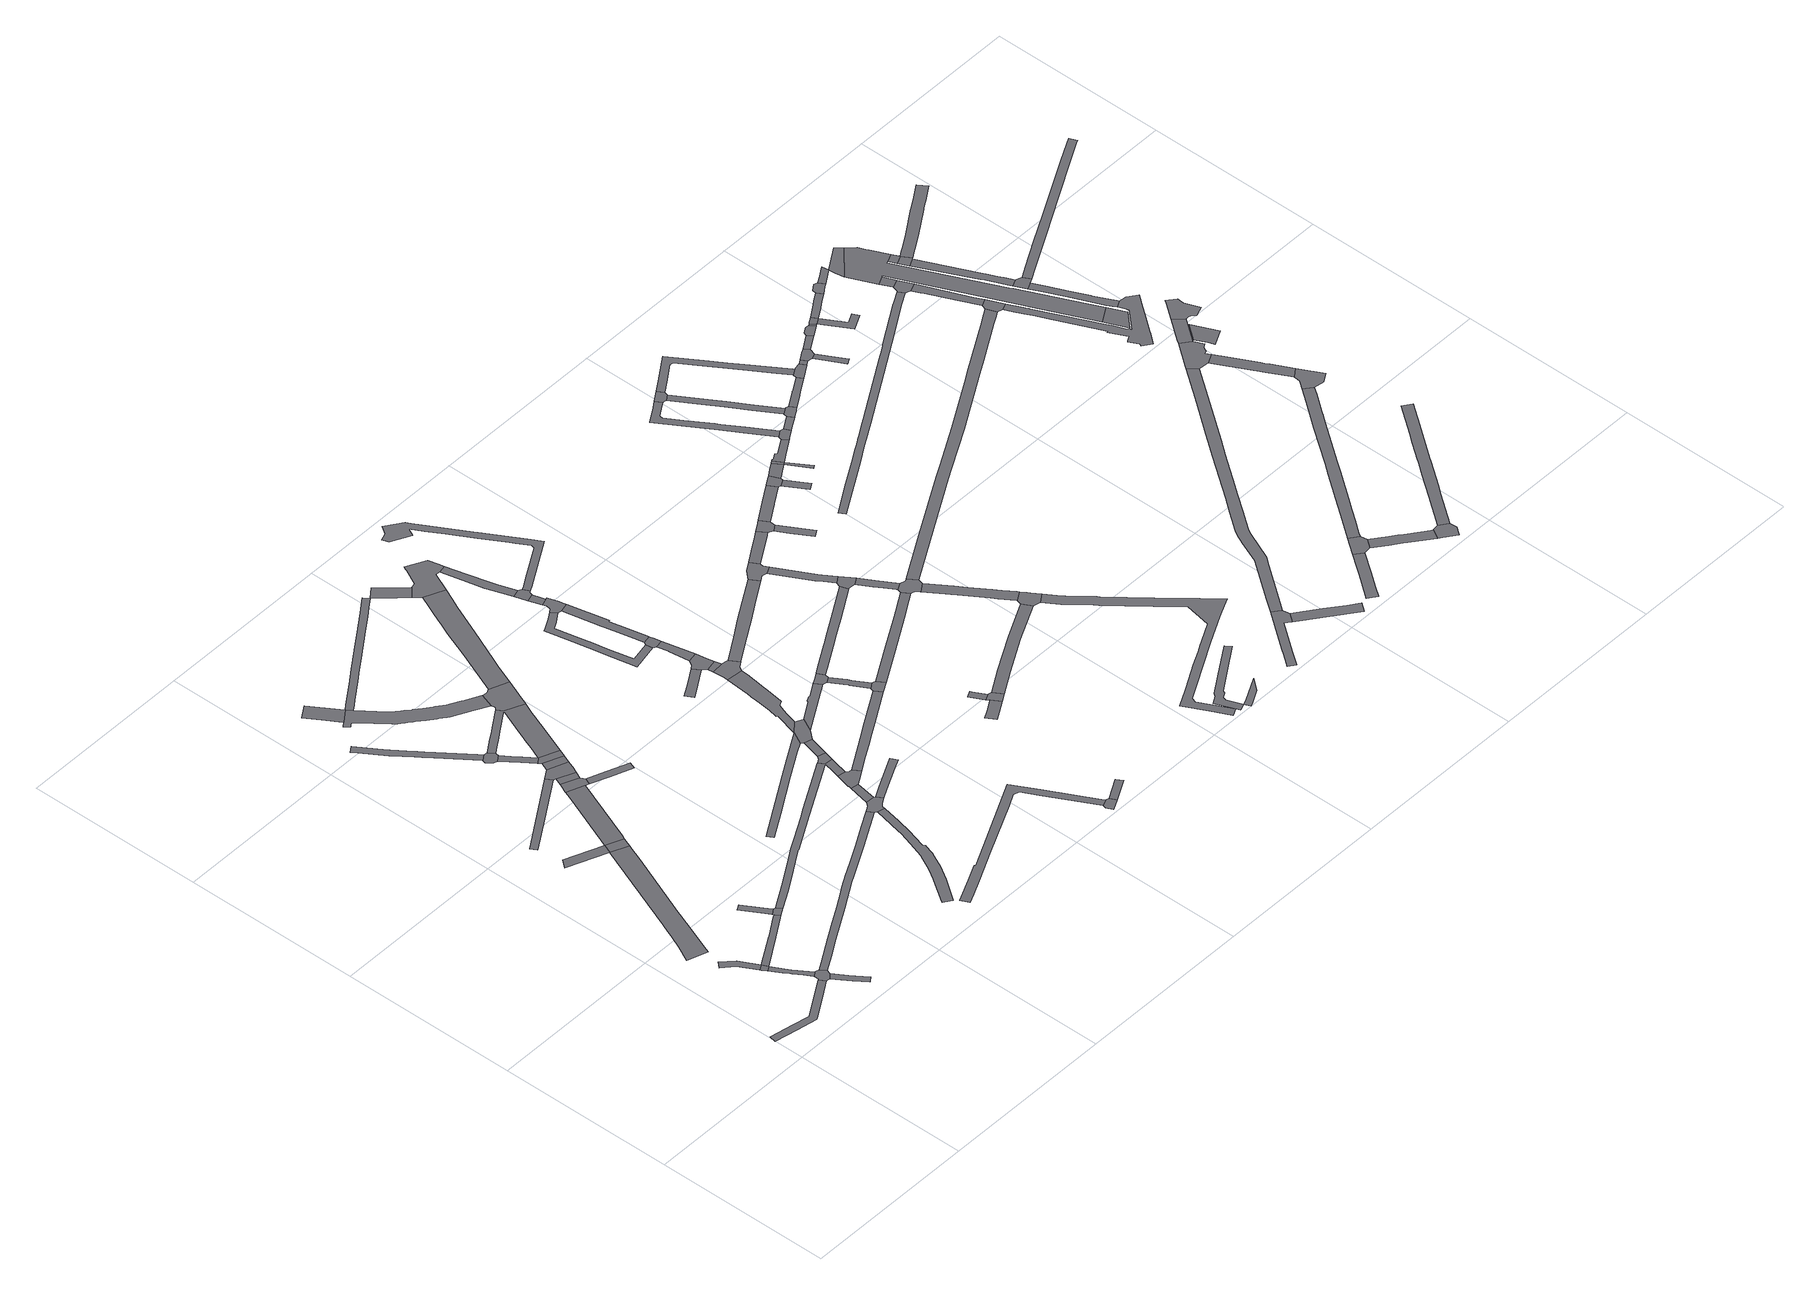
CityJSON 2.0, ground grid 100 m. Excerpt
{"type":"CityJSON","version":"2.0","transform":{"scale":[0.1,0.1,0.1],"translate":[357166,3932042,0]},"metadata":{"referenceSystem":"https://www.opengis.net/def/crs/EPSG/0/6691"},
"CityObjects":{
"road1":{"type":"Road","attributes":{"RoadStructureAttribute.sectionType":"1"},"geometry":[{"type":"MultiSurface","lod":"1","boundaries":[[[0,1,2,3,4,5,6,7,8,9,10,11]]]}]},
"road2":{"type":"Road","attributes":{"function":"3","RoadStructureAttribute.sectionType":"1"},"geometry":[{"type":"MultiSurface","lod":"1","boundaries":[[[12,13,14,15,16,17]]]}]},
"road3":{"type":"Road","geometry":[{"type":"MultiSurface","lod":"1","boundaries":[[[14,13,18,19,20]]]}]},
"road4":{"type":"Road","attributes":{"RoadStructureAttribute.sectionType":"1"},"geometry":[{"type":"MultiSurface","lod":"1","boundaries":[[[19,21,22,23,24,25,26,27,28,29,30,20]]]}]},
"road5":{"type":"Road","geometry":[{"type":"MultiSurface","lod":"1","boundaries":[[[5,31,32,33,34,35,27,26,36,6]]]}]},
"road6":{"type":"Road","geometry":[{"type":"MultiSurface","lod":"1","boundaries":[[[37,38,39,32,31,40,41,42,43]]]}]},
"road7":{"type":"Road","attributes":{"RoadStructureAttribute.sectionType":"1"},"geometry":[{"type":"MultiSurface","lod":"1","boundaries":[[[44,45,46,47,48,49,50,14,20]]]}]},
"road8":{"type":"Road","attributes":{"function":"3","RoadStructureAttribute.sectionType":"1"},"geometry":[{"type":"MultiSurface","lod":"1","boundaries":[[[51,52,53,54,55,56,57,58,59,60,61,62,63,64,65]]]}]},
"road9":{"type":"Road","attributes":{"RoadStructureAttribute.sectionType":"1"},"geometry":[{"type":"MultiSurface","lod":"1","boundaries":[[[66,67,59,68]]]}]},
"road10":{"type":"Road","attributes":{"RoadStructureAttribute.sectionType":"1"},"geometry":[{"type":"MultiSurface","lod":"1","boundaries":[[[69,70,71,72,73,74]]]}]},
"road11":{"type":"Road","geometry":[{"type":"MultiSurface","lod":"1","boundaries":[[[75,69,74,47,46,76]]]}]},
"road12":{"type":"Road","geometry":[{"type":"MultiSurface","lod":"1","boundaries":[[[59,58,77,68]]]}]},
"road13":{"type":"Road","attributes":{"RoadStructureAttribute.sectionType":"1"},"geometry":[{"type":"MultiSurface","lod":"1","boundaries":[[[78,79,80,81,82]]]}]},
"road14":{"type":"Road","attributes":{"function":"3","RoadStructureAttribute.sectionType":"1"},"geometry":[{"type":"MultiSurface","lod":"1","boundaries":[[[77,83,84,85,86,87,88,68]]]}]},
"road15":{"type":"Road","attributes":{"RoadStructureAttribute.sectionType":"1"},"geometry":[{"type":"MultiSurface","lod":"1","boundaries":[[[89,90,91,92,93,94,95,96,97,98,99,100,34,33,101,102,103,104,105,106,107,108,109]]]}]},
"road16":{"type":"Road","attributes":{"RoadStructureAttribute.sectionType":"1"},"geometry":[{"type":"MultiSurface","lod":"1","boundaries":[[[110,111,112,113,114,115,116,117,118,119,120,121,122,123,124,125,126,127]]]}]},
"road17":{"type":"Road","geometry":[{"type":"MultiSurface","lod":"1","boundaries":[[[128,129,130,131,132,133]]]}]},
"road18":{"type":"Road","geometry":[{"type":"MultiSurface","lod":"1","boundaries":[[[134,135,85,84,136,137,138,139]]]}]},
"road19":{"type":"Road","geometry":[{"type":"MultiSurface","lod":"1","boundaries":[[[140,141,142,143,144,118,117,145]]]}]},
"road20":{"type":"Road","attributes":{"function":"3","RoadStructureAttribute.sectionType":"1"},"geometry":[{"type":"MultiSurface","lod":"1","boundaries":[[[138,146,147,139]]]}]},
"road21":{"type":"Road","attributes":{"RoadStructureAttribute.sectionType":"1"},"geometry":[{"type":"MultiSurface","lod":"1","boundaries":[[[141,148,149,150,151,152,153,142]]]}]},
"road22":{"type":"Road","geometry":[{"type":"MultiSurface","lod":"1","boundaries":[[[147,146,154,155,156,157,78,82]]]}]},
"road23":{"type":"Road","attributes":{"RoadStructureAttribute.sectionType":"1"},"geometry":[{"type":"MultiSurface","lod":"1","boundaries":[[[158,157,156,159,160]]]}]},
"road24":{"type":"Road","geometry":[{"type":"MultiSurface","lod":"1","boundaries":[[[161,151,150,158,160]]]}]},
"road25":{"type":"Road","attributes":{"RoadStructureAttribute.sectionType":"1"},"geometry":[{"type":"MultiSurface","lod":"1","boundaries":[[[162,163,164,165,137,136]]]}]},
"road26":{"type":"Road","attributes":{"RoadStructureAttribute.sectionType":"1"},"geometry":[{"type":"MultiSurface","lod":"1","boundaries":[[[133,132,166,167,168,169,170,171,172,173,174,175,176,177,178,179,180,181,182,183,184,185,186,187,188,189,190,191,192,193,194,195,196,197,198,199,200,201,202,203]]]}]},
"road27":{"type":"Road","attributes":{"RoadStructureAttribute.sectionType":"1"},"geometry":[{"type":"MultiSurface","lod":"1","boundaries":[[[204,205,206,207,208,209,210,211,212,213,214,215,216,217,212,218,219,220,221,222,223,224,225,226,227,228,75,76]]]}]},
"road28":{"type":"Road","attributes":{"function":"3","RoadStructureAttribute.sectionType":"1"},"geometry":[{"type":"MultiSurface","lod":"1","boundaries":[[[229,230,231,232,233,144,143,234,235,236,237,238,239,240,241,242,243,244,151,161,245,246,247,248,249,239]]]}]},
"road29":{"type":"Road","attributes":{"RoadStructureAttribute.sectionType":"1"},"geometry":[{"type":"MultiSurface","lod":"1","boundaries":[[[250,251,252,253,254,255,256,257,258,259,260,261,262,263,264,265,266,267,268,269,270,271,272,273]]]}]},
"road30":{"type":"Road","attributes":{"RoadStructureAttribute.sectionType":"1"},"geometry":[{"type":"MultiSurface","lod":"1","boundaries":[[[274,275,276,277,278,279,280,133,203,281,282,283,284,285,286,287,288,289,290,291,292,293,294]]]}]},
"road31":{"type":"Road","attributes":{"RoadStructureAttribute.sectionType":"1"},"geometry":[{"type":"MultiSurface","lod":"1","boundaries":[[[295,296,297,298,299,300,301,302,303,304]]]}]},
"road32":{"type":"Road","geometry":[{"type":"MultiSurface","lod":"1","boundaries":[[[185,305,306,307,308,229,239,249,309,310,311,312,313,314,315,316,317,186]]]}]},
"road33":{"type":"Road","geometry":[{"type":"MultiSurface","lod":"1","boundaries":[[[250,273,318,319,320,321,322,323,324,89,109]]]}]},
"road34":{"type":"Road","attributes":{"RoadStructureAttribute.sectionType":"1"},"geometry":[{"type":"MultiSurface","lod":"1","boundaries":[[[323,322,325,326]]]}]},
"road35":{"type":"Road","attributes":{"RoadStructureAttribute.sectionType":"1"},"geometry":[{"type":"MultiSurface","lod":"1","boundaries":[[[327,328,329,330,331,332,333,334,335,336,337,338,339,340,341,342,343,344,345]]]}]},
"road36":{"type":"Road","geometry":[{"type":"MultiSurface","lod":"1","boundaries":[[[346,347,348,326,325,349,350,351,352,215,214]]]}]},
"road37":{"type":"Road","geometry":[{"type":"MultiSurface","lod":"1","boundaries":[[[212,217,353,354,355,356,218]]]}]},
"road38":{"type":"Road","attributes":{"RoadStructureAttribute.sectionType":"1"},"geometry":[{"type":"MultiSurface","lod":"1","boundaries":[[[320,357,358,359,360,361,362,321]]]}]},
"road39":{"type":"Road","attributes":{"function":"3","RoadStructureAttribute.sectionType":"1"},"geometry":[{"type":"MultiSurface","lod":"1","boundaries":[[[363,364,365,366,367,368,369,370,311,310,371,372,373,374,375,376,377,378]]]}]},
"road40":{"type":"Road","attributes":{"RoadStructureAttribute.sectionType":"1"},"geometry":[{"type":"MultiSurface","lod":"1","boundaries":[[[354,379,380,381,382,355]]]}]},
"road41":{"type":"Road","geometry":[{"type":"MultiSurface","lod":"1","boundaries":[[[304,303,381,380,383,384,385]]]}]},
"road42":{"type":"Road","attributes":{"RoadStructureAttribute.sectionType":"1"},"geometry":[{"type":"MultiSurface","lod":"1","boundaries":[[[293,386,387,388,389,390]]]}]},
"road43":{"type":"Road","attributes":{"RoadStructureAttribute.sectionType":"1"},"geometry":[{"type":"MultiSurface","lod":"1","boundaries":[[[391,392,393,394,395,396]]]}]},
"road44":{"type":"Road","attributes":{"RoadStructureAttribute.sectionType":"1"},"geometry":[{"type":"MultiSurface","lod":"1","boundaries":[[[385,397,398,399,400,401,402,403,404,405,406,407,408,409,410,411,412,304]]]}]},
"road45":{"type":"Road","attributes":{"RoadStructureAttribute.sectionType":"1"},"geometry":[{"type":"MultiSurface","lod":"1","boundaries":[[[350,413,414,415,416,417,418,419,420,421,351]]]}]},
"road46":{"type":"Road","geometry":[{"type":"MultiSurface","lod":"1","boundaries":[[[334,422,423,424,425,335]]]}]},
"road47":{"type":"Road","attributes":{"RoadStructureAttribute.sectionType":"1"},"geometry":[{"type":"MultiSurface","lod":"1","boundaries":[[[426,427,428,429,430,384,383,431,432,433,434]]]}]},
"road48":{"type":"Road","attributes":{"RoadStructureAttribute.sectionType":"1"},"geometry":[{"type":"MultiSurface","lod":"1","boundaries":[[[435,436,437,438,439,440,441,442,443,444,445,446,447,448,449,450,451,452]]]}]},
"road49":{"type":"Road","geometry":[{"type":"MultiSurface","lod":"1","boundaries":[[[377,453,454,455,456,457,458,459,460,461,462,388,387,378]]]}]},
"road50":{"type":"Road","geometry":[{"type":"MultiSurface","lod":"1","boundaries":[[[463,464,465,466,396,395,467,468]]]}]},
"road51":{"type":"Road","attributes":{"RoadStructureAttribute.sectionType":"1"},"geometry":[{"type":"MultiSurface","lod":"1","boundaries":[[[467,469,470,468]]]}]},
"road52":{"type":"Road","geometry":[{"type":"MultiSurface","lod":"1","boundaries":[[[471,472,425,424]]]}]},
"road53":{"type":"Road","geometry":[{"type":"MultiSurface","lod":"1","boundaries":[[[405,473,474,475,470,469,476,477,406]]]}]},
"road54":{"type":"Road","attributes":{"RoadStructureAttribute.sectionType":"1"},"geometry":[{"type":"MultiSurface","lod":"1","boundaries":[[[478,479,465,464,480,481]]]}]},
"road55":{"type":"Road","geometry":[{"type":"MultiSurface","lod":"1","boundaries":[[[480,482,483,484,444,443,481]]]}]},
"road56":{"type":"Road","attributes":{"RoadStructureAttribute.sectionType":"1"},"geometry":[{"type":"MultiSurface","lod":"1","boundaries":[[[485,486,487,488,484,483,489,490,491,492,493,494,495]]]}]},
"road57":{"type":"Road","geometry":[{"type":"MultiSurface","lod":"1","boundaries":[[[451,496,485,495,497,498,499,500,501,502,503,452]]]}]},
"road58":{"type":"Road","attributes":{"RoadStructureAttribute.sectionType":"1"},"geometry":[{"type":"MultiSurface","lod":"1","boundaries":[[[504,501,500,505,506]]]}]},
"road59":{"type":"Road","attributes":{"RoadStructureAttribute.sectionType":"1"},"geometry":[{"type":"MultiSurface","lod":"1","boundaries":[[[507,508,509,510,456,455,511,512,513,514,515]]]}]},
"road60":{"type":"Road","geometry":[{"type":"MultiSurface","lod":"1","boundaries":[[[516,515,514,504,506,517,518]]]}]},
"road61":{"type":"Road","geometry":[{"type":"MultiSurface","lod":"1","boundaries":[[[433,519,520,521,522,523,434]]]}]},
"road62":{"type":"Road","attributes":{"RoadStructureAttribute.sectionType":"1"},"geometry":[{"type":"MultiSurface","lod":"1","boundaries":[[[524,525,526,520,519,527,528,529,530]]]}]},
"road63":{"type":"Road","geometry":[{"type":"MultiSurface","lod":"1","boundaries":[[[524,530,418,417,531,532]]]}]},
"road64":{"type":"Road","attributes":{"RoadStructureAttribute.sectionType":"1"},"geometry":[{"type":"MultiSurface","lod":"1","boundaries":[[[533,534,535,536,537,538,539,540]]]}]},
"road65":{"type":"Road","attributes":{"RoadStructureAttribute.sectionType":"1"},"geometry":[{"type":"MultiSurface","lod":"1","boundaries":[[[541,542,543,544,545,546,547,548,549,550,551,516,518,552,553,554,555,556,557,558,559,560,561,562,563,564]]]}]},
"road66":{"type":"Road","geometry":[{"type":"MultiSurface","lod":"1","boundaries":[[[565,566,567,568,569]]]}]},
"road67":{"type":"Road","attributes":{"RoadStructureAttribute.sectionType":"1"},"geometry":[{"type":"MultiSurface","lod":"1","boundaries":[[[570,571,572,573,475,474,574,575,576,577,578,579,580]]]}]},
"road68":{"type":"Road","geometry":[{"type":"MultiSurface","lod":"1","boundaries":[[[581,540,539,582,583,565,569]]]}]},
"road69":{"type":"Road","attributes":{"RoadStructureAttribute.sectionType":"1"},"geometry":[{"type":"MultiSurface","lod":"1","boundaries":[[[584,585,586,587,588,522,521,589,590,591,592,593,594,595]]]}]},
"road70":{"type":"Road","attributes":{"RoadStructureAttribute.sectionType":"1"},"geometry":[{"type":"MultiSurface","lod":"1","boundaries":[[[531,596,597,598,599,600,601,602,603,604,532]]]}]},
"road71":{"type":"Road","geometry":[{"type":"MultiSurface","lod":"1","boundaries":[[[605,606,607,608,580,579,609,610,611]]]}]},
"road72":{"type":"Road","attributes":{"RoadStructureAttribute.sectionType":"1"},"geometry":[{"type":"MultiSurface","lod":"1","boundaries":[[[612,613,583,582,614,615,616,617]]]}]},
"road73":{"type":"Road","attributes":{"RoadStructureAttribute.sectionType":"1"},"geometry":[{"type":"MultiSurface","lod":"1","boundaries":[[[618,619,620,621,611,610,622,623,624,625]]]}]},
"road74":{"type":"Road","geometry":[{"type":"MultiSurface","lod":"1","boundaries":[[[624,595,594,626,627,628,625]]]}]},
"road75":{"type":"Road","attributes":{"RoadStructureAttribute.sectionType":"1"},"geometry":[{"type":"MultiSurface","lod":"1","boundaries":[[[606,629,630,631,632,633,634,635,636,607]]]}]},
"road76":{"type":"Road","attributes":{"RoadStructureAttribute.sectionType":"1"},"geometry":[{"type":"MultiSurface","lod":"1","boundaries":[[[637,638,639,640,641,642,643,628,627]]]}]},
"road77":{"type":"Road","geometry":[{"type":"MultiSurface","lod":"1","boundaries":[[[644,645,642,641,600,599,646,647,648,649,650]]]}]},
"road78":{"type":"Road","attributes":{"RoadStructureAttribute.sectionType":"1"},"geometry":[{"type":"MultiSurface","lod":"1","boundaries":[[[651,652,653,654,655,656,657]]]}]},
"road79":{"type":"Road","attributes":{"RoadStructureAttribute.sectionType":"1"},"geometry":[{"type":"MultiSurface","lod":"1","boundaries":[[[658,659,660,661,662,663,664,665,666,667,668,669,670,657]]]}]},
"road80":{"type":"Road","attributes":{"RoadStructureAttribute.sectionType":"1"},"geometry":[{"type":"MultiSurface","lod":"1","boundaries":[[[647,671,672,673,674,675,676,677,678,679,680,681,682,648]]]}]},
"road81":{"type":"Road","geometry":[{"type":"MultiSurface","lod":"1","boundaries":[[[683,684,633,632,685,686,687]]]}]},
"road82":{"type":"Road","attributes":{"RoadStructureAttribute.sectionType":"1"},"geometry":[{"type":"MultiSurface","lod":"1","boundaries":[[[685,688,689,690,686]]]}]},
"road83":{"type":"Road","geometry":[{"type":"MultiSurface","lod":"1","boundaries":[[[691,692,693,677,676,617,616,694]]]}]},
"road84":{"type":"Road","attributes":{"RoadStructureAttribute.sectionType":"1"},"geometry":[{"type":"MultiSurface","lod":"1","boundaries":[[[695,696,697,698,699,700,701,702,703,704,705,706,707,708,709,710,711,712,713,714,715,716,717,718,719,720,721,722,723,724,725,726,727,728,729,730,691,694]]]}]},
"road85":{"type":"Road","attributes":{"RoadStructureAttribute.sectionType":"1"},"geometry":[{"type":"MultiSurface","lod":"1","boundaries":[[[731,732,733,734,735,683,687]]]}]},
"road86":{"type":"Road","geometry":[{"type":"MultiSurface","lod":"1","boundaries":[[[736,734,733,737,738,739,740]]]}]},
"road87":{"type":"Road","geometry":[{"type":"MultiSurface","lod":"1","boundaries":[[[741,742,743,744,745,746,747,748,749,750,751,752]]]}]},
"road88":{"type":"Road","geometry":[{"type":"MultiSurface","lod":"1","boundaries":[[[753,754,738,737]]]}]},
"road89":{"type":"Road","attributes":{"RoadStructureAttribute.sectionType":"1"},"geometry":[{"type":"MultiSurface","lod":"1","boundaries":[[[755,756,740,739,757,758]]]}]},
"road90":{"type":"Road","geometry":[{"type":"MultiSurface","lod":"1","boundaries":[[[759,755,758,760]]]}]},
"road91":{"type":"Road","geometry":[{"type":"MultiSurface","lod":"1","boundaries":[[[758,761,762,760]]]}]},
"road92":{"type":"Road","attributes":{"RoadStructureAttribute.sectionType":"1"},"geometry":[{"type":"MultiSurface","lod":"1","boundaries":[[[763,764,765,766,767,768,769,770,771,759,760]]]}]},
"road93":{"type":"Road","attributes":{"RoadStructureAttribute.sectionType":"1"},"geometry":[{"type":"MultiSurface","lod":"1","boundaries":[[[772,773,774,775,776,777,778,779,780,781,782,783,784,785,786,787,788]]]}]},
"road94":{"type":"Road","attributes":{"RoadStructureAttribute.sectionType":"1"},"geometry":[{"type":"MultiSurface","lod":"1","boundaries":[[[789,790,791,792,793,744,743,794,795,796,797]]]}]},
"road95":{"type":"Road","geometry":[{"type":"MultiSurface","lod":"1","boundaries":[[[798,799,781,780,800,801,802]]]}]},
"road96":{"type":"Road","geometry":[{"type":"MultiSurface","lod":"1","boundaries":[[[803,772,788,766,765,804,805,806]]]}]},
"road97":{"type":"Road","attributes":{"RoadStructureAttribute.sectionType":"1"},"geometry":[{"type":"MultiSurface","lod":"1","boundaries":[[[807,808,809,810,801,800,811,812,813,814,815,816]]]}]},
"road98":{"type":"Road","attributes":{"RoadStructureAttribute.sectionType":"1"},"geometry":[{"type":"MultiSurface","lod":"1","boundaries":[[[817,818,819,820,803,806]]]}]},
"road99":{"type":"Road","geometry":[{"type":"MultiSurface","lod":"1","boundaries":[[[821,822,816,815,819,818,823,824,825,826,827]]]}]},
"road100":{"type":"Road","attributes":{"RoadStructureAttribute.sectionType":"1"},"geometry":[{"type":"MultiSurface","lod":"1","boundaries":[[[828,829,830,831,832,833,834,835,836,837,838,839,840,841,842,843,798,802]]]}]},
"road101":{"type":"Road","attributes":{"RoadStructureAttribute.sectionType":"1"},"geometry":[{"type":"MultiSurface","lod":"1","boundaries":[[[844,845,846,847,848,849,850,851,852]]]}]},
"road102":{"type":"Road","attributes":{"RoadStructureAttribute.sectionType":"1"},"geometry":[{"type":"MultiSurface","lod":"1","boundaries":[[[649,853,854,855,856,857,858,859,860,861,862,863,864,865,866,867,868,869,870,871,872,650]]]}]},
"road103":{"type":"Road","attributes":{"RoadStructureAttribute.sectionType":"1"},"geometry":[{"type":"MultiSurface","lod":"1","boundaries":[[[873,874,875,876,877,878,879,880,821,827]]]}]},
"road104":{"type":"Road","attributes":{"RoadStructureAttribute.sectionType":"1"},"geometry":[{"type":"MultiSurface","lod":"1","boundaries":[[[881,882,883,884,885,886,887,888,889,890,891,892,893,894,895,896,897,898,899,900,901,902,903,904,905,906,907]]]}]},
"road105":{"type":"Road","geometry":[{"type":"MultiSurface","lod":"1","boundaries":[[[908,909,849,848,910,911,912]]]}]},
"road106":{"type":"Road","geometry":[{"type":"MultiSurface","lod":"1","boundaries":[[[913,837,836,877,876,914,915,916]]]}]},
"road107":{"type":"Road","attributes":{"RoadStructureAttribute.sectionType":"1"},"geometry":[{"type":"MultiSurface","lod":"1","boundaries":[[[915,917,918,916]]]}]},
"road108":{"type":"Road","attributes":{"RoadStructureAttribute.sectionType":"1"},"geometry":[{"type":"MultiSurface","lod":"1","boundaries":[[[919,920,921,922,923,924,925,926,927,928,929,930,931,746,745,932,933,934,935,936,937,938,939,940,941,942,943,944,945,946,947]]]}]},
"road109":{"type":"Road","geometry":[{"type":"MultiSurface","lod":"1","boundaries":[[[948,949,950,951,918,917,952]]]}]},
"road110":{"type":"Road","attributes":{"RoadStructureAttribute.sectionType":"1"},"geometry":[{"type":"MultiSurface","lod":"1","boundaries":[[[953,954,955,956,911,910,957,958,959,960,961,962]]]}]},
"road111":{"type":"Road","attributes":{"RoadStructureAttribute.sectionType":"1"},"geometry":[{"type":"MultiSurface","lod":"1","boundaries":[[[963,964,965,966,967,968,948,952]]]}]},
"road112":{"type":"Road","attributes":{"RoadStructureAttribute.sectionType":"1"},"geometry":[{"type":"MultiSurface","lod":"1","boundaries":[[[969,970,950,949,971]]]}]},
"road113":{"type":"Road","geometry":[{"type":"MultiSurface","lod":"1","boundaries":[[[972,973,974,962,961,975,976]]]}]},
"road114":{"type":"Road","geometry":[{"type":"MultiSurface","lod":"1","boundaries":[[[977,978,969,971,979,980,981]]]}]},
"road115":{"type":"Road","attributes":{"RoadStructureAttribute.sectionType":"1"},"geometry":[{"type":"MultiSurface","lod":"1","boundaries":[[[982,981,980,983]]]}]},
"road116":{"type":"Road","geometry":[{"type":"MultiSurface","lod":"1","boundaries":[[[984,985,986,982,983]]]}]},
"road117":{"type":"Road","attributes":{"RoadStructureAttribute.sectionType":"1"},"geometry":[{"type":"MultiSurface","lod":"1","boundaries":[[[983,987,988,989,990,984]]]}]},
"road118":{"type":"Road","attributes":{"RoadStructureAttribute.sectionType":"1"},"geometry":[{"type":"MultiSurface","lod":"1","boundaries":[[[984,991,992,993,994,995,996,985]]]}]},
"road119":{"type":"Road","attributes":{"RoadStructureAttribute.sectionType":"1"},"geometry":[{"type":"MultiSurface","lod":"1","boundaries":[[[997,998,999,1000,1001,1002,1003,1004,1005,908,912,1006,1007,1008,1009,1010,1011,1012,1013,1014,1015,1016,1017]]]}]},
"road120":{"type":"Road","geometry":[{"type":"MultiSurface","lod":"1","boundaries":[[[1018,1019,1020,1021,1022,994,993]]]}]},
"road121":{"type":"Road","attributes":{"RoadStructureAttribute.sectionType":"1"},"geometry":[{"type":"MultiSurface","lod":"1","boundaries":[[[973,1023,1024,1025,1026,1027,1028,1029,1030,1031,1032,1033,1034,1035,974]]]}]},
"road122":{"type":"Road","attributes":{"RoadStructureAttribute.sectionType":"1"},"geometry":[{"type":"MultiSurface","lod":"1","boundaries":[[[1036,1037,1038,1020,1019,1039,1040]]]}]},
"road123":{"type":"Road","attributes":{"RoadStructureAttribute.sectionType":"1"},"geometry":[{"type":"MultiSurface","lod":"1","boundaries":[[[1041,1042,1043,1044]]]}]},
"road124":{"type":"Road","geometry":[{"type":"MultiSurface","lod":"1","boundaries":[[[1043,1045,881,907,1046,1047,1044]]]}]},
"road125":{"type":"Road","attributes":{"RoadStructureAttribute.sectionType":"1"},"geometry":[{"type":"MultiSurface","lod":"1","boundaries":[[[1048,1049,1047,1046,1050,1051,1052,1053,1054,1055]]]}]},
"road126":{"type":"Road","geometry":[{"type":"MultiSurface","lod":"1","boundaries":[[[1040,1056,1057,1058,1059,1060]]]}]},
"road127":{"type":"Road","geometry":[{"type":"MultiSurface","lod":"1","boundaries":[[[1061,1062,864,863,1063,1064,1048,1055]]]}]},
"road128":{"type":"Road","attributes":{"RoadStructureAttribute.sectionType":"1"},"geometry":[{"type":"MultiSurface","lod":"1","boundaries":[[[1065,1066,1067,1068,1058,1057,1042,1041,1069,1070,1071,1072,1073,1074,1075,1076,1077,1078,1079]]]}]},
"road129":{"type":"Road","geometry":[{"type":"MultiSurface","lod":"1","boundaries":[[[946,1080,1081,1082,1083,1084,1085,1086,1087,1088,1089,947]]]}]},
"road130":{"type":"Road","geometry":[{"type":"MultiSurface","lod":"1","boundaries":[[[1090,1091,1092,1093,1065,1079]]]}]},
"road131":{"type":"Road","geometry":[{"type":"MultiSurface","lod":"1","boundaries":[[[1090,1094,1095,1096,1091]]]}]},
"road132":{"type":"Road","attributes":{"RoadStructureAttribute.sectionType":"1"},"geometry":[{"type":"MultiSurface","lod":"1","boundaries":[[[1097,1098,1099,1100,1101,1102,1103,1104,1105,1106,1081,1080]]]}]},
"road133":{"type":"Road","geometry":[{"type":"MultiSurface","lod":"1","boundaries":[[[1107,1108,1109,1110,1111,1112,1113,1114,1115,1116,1117,1118,1119,1120,1121,1122,1123,1124,1125,1126,1127,1128,1129,1064,1063,1130,1131,1132,1133,1134,1135,1136,1137,1138,1139,1140,1141,1142,1143,1144,1145,1146,1147,1148,1149]]]}]},
"road134":{"type":"Road","attributes":{"RoadStructureAttribute.sectionType":"1"},"geometry":[{"type":"MultiSurface","lod":"1","boundaries":[[[1150,1151,1152,1153,1154,1095,1094,1155,1156,1157,1158]]]}]},
"road135":{"type":"Road","attributes":{"RoadStructureAttribute.sectionType":"6"},"geometry":[{"type":"MultiSurface","lod":"1","boundaries":[[[1072,1159,1160,1161,1073]]]}]},
"road136":{"type":"Road","geometry":[{"type":"MultiSurface","lod":"1","boundaries":[[[1162,1163,1102,1101,1164,997,1017]]]}]},
"road137":{"type":"Road","geometry":[{"type":"MultiSurface","lod":"1","boundaries":[[[1165,1166,1167,1168,1150,1158]]]}]},
"road138":{"type":"Road","attributes":{"RoadStructureAttribute.sectionType":"1"},"geometry":[{"type":"MultiSurface","lod":"1","boundaries":[[[1169,1170,1171,1172,1173,1088,1087]]]}]},
"road139":{"type":"Road","attributes":{"RoadStructureAttribute.sectionType":"1"},"geometry":[{"type":"MultiSurface","lod":"1","boundaries":[[[1108,1174,1175,1176,1177,1178,1166,1165,1179,1180,1181,1182,1109]]]}]},
"road140":{"type":"Road","attributes":{"RoadStructureAttribute.sectionType":"6"},"geometry":[{"type":"MultiSurface","lod":"1","boundaries":[[[1183,1184,1185,1186,1187]]]}]},
"road141":{"type":"Road","geometry":[{"type":"MultiSurface","lod":"1","boundaries":[[[1188,1172,1171,1189,1190,1191,1192,1193,1194,1195,1196,1197,1198,1199,1200,1201]]]}]},
"road142":{"type":"Road","attributes":{"RoadStructureAttribute.sectionType":"1"},"geometry":[{"type":"MultiSurface","lod":"1","boundaries":[[[1096,1202,1203,1204,1205,1206,1207,1208,1209,1210,1211,1212,1213,1214,1215,1216,1217,1218,1091]]]}]},
"road143":{"type":"Road","attributes":{"RoadStructureAttribute.sectionType":"1"},"geometry":[{"type":"MultiSurface","lod":"1","boundaries":[[[1219,1220,1221,1222,1223,1224,1225,1226,1227,1228,1229,1230,1231,1168,1167]]]}]}
},
"vertices":[
[2,168,0],[131,142,0],[248,121,0],[259,127,0],[387,205,0],[481,263,0],[460,297,0],[361,236,0],[255,171,0],[241,163,0],[142,181,0],[10,207,0],
[273,656,0],[329,554,0],[361,572,0],[303,678,0],[241,741,0],[210,710,0],
[334,546,0],[349,520,0],[376,539,0],
[386,459,0],[405,428,0],[411,419,0],[427,394,0],[440,373,0],[467,330,0],[490,347,0],[474,371,0],[429,442,0],[412,472,0],
[503,262,0],[532,287,0],[538,308,0],[517,342,0],[498,346,0],[468,302,0],
[598,183,0],[592,191,0],[591,193,0],[565,169,0],[566,167,0],[614,101,0],[643,123,0],
[550,647,0],[667,719,0],[682,729,0],[665,757,0],[649,748,0],[538,679,0],[532,675,0],
[267,843,0],[343,1036,0],[368,1096,0],[370,1104,0],[529,1493,0],[549,1542,0],[556,1560,0],[571,1597,0],[474,1637,0],[260,1111,0],[241,1064,0],[222,1020,0],[193,952,0],[150,862,0],[259,823,0],
[286,1773,0],[249,1729,0],[494,1687,0],
[692,786,0],[688,793,0],[606,930,0],[573,911,0],[642,795,0],[659,766,0],
[706,783,0],[727,756,0],
[591,1647,0],
[655,2210,0],[240,1943,0],[260,1909,0],[443,2026,0],[677,2177,0],
[602,1672,0],[749,2034,0],[651,2074,0],[643,2054,0],[613,1981,0],[509,1724,0],
[1500,902,0],[1404,849,0],[1287,784,0],[1184,728,0],[1093,679,0],[1064,663,0],[1023,639,0],[991,620,0],[900,566,0],[809,513,0],[709,455,0],[560,367,0],[633,364,0],[729,420,0],[804,464,0],[920,532,0],[1026,594,0],[1082,628,0],[1119,647,0],[1307,749,0],[1519,867,0],
[202,3003,0],[286,2879,0],[289,2875,0],[360,2780,0],[382,2752,0],[417,2705,0],[501,2593,0],[556,2519,0],[590,2541,0],[571,2567,0],[449,2729,0],[417,2771,0],[397,2798,0],[390,2808,0],[318,2903,0],[299,2932,0],[215,3057,0],[181,3034,0],
[361,3290,0],[280,3415,0],[208,3368,0],[260,3287,0],[318,3197,0],[388,3248,0],
[673,2126,0],[652,2076,0],[769,2026,0],[784,2063,0],[772,2090,0],[674,2130,0],
[578,2468,0],[597,2464,0],[631,2486,0],[635,2506,0],[610,2538,0],[553,2499,0],
[789,2127,0],[691,2169,0],
[634,2415,0],[667,2371,0],[715,2308,0],[745,2331,0],[701,2393,0],[667,2439,0],
[805,2165,0],[815,2189,0],[820,2202,0],[710,2245,0],
[729,2290,0],[820,2203,0],[838,2247,0],
[854,2287,0],
[871,1987,0],[995,1938,0],[1010,1976,0],[860,2034,0],
[292,3178,0],[315,3149,0],[324,3156,0],[340,3167,0],[340,3168,0],[409,3083,0],[462,3014,0],[481,2996,0],[492,2985,0],[509,2973,0],[519,2966,0],[541,2948,0],[548,2942,0],[590,2909,0],[633,2876,0],[638,2872,0],[671,2845,0],[683,2838,0],[791,2781,0],[870,2739,0],[899,2822,0],[888,2827,0],[807,2868,0],[803,2870,0],[726,2911,0],[721,2915,0],[690,2939,0],[685,2943,0],[644,2975,0],[604,3006,0],[601,3008,0],[572,3032,0],[560,3042,0],[547,3051,0],[539,3058,0],[525,3071,0],[477,3130,0],[411,3217,0],
[785,789,0],[826,813,0],[907,860,0],[1010,924,0],[1083,969,0],[1084,969,0],[1299,1089,0],[1617,1267,0],[1621,1269,0],[1604,1202,0],[1597,1170,0],[1640,1159,0],[1661,1243,0],[1666,1264,0],[1603,1302,0],[1598,1300,0],[1417,1198,0],[1307,1137,0],[1267,1114,0],[1122,1033,0],[1064,1000,0],[1009,967,0],[887,891,0],[808,844,0],[721,792,0],
[863,2706,0],[771,2645,0],[722,2612,0],[689,2591,0],[624,2547,0],[671,2530,0],[710,2556,0],[712,2557,0],[744,2579,0],[764,2592,0],[883,2671,0],[819,2515,0],[800,2469,0],[790,2444,0],[782,2422,0],[774,2402,0],[906,2418,0],[955,2544,0],[962,2563,0],[982,2605,0],[991,2627,0],
[1532,858,0],[1498,697,0],[1492,670,0],[1458,560,0],[1440,503,0],[1437,496,0],[1394,412,0],[1354,349,0],[1333,315,0],[1264,214,0],[1261,209,0],[1306,178,0],[1312,186,0],[1383,283,0],[1394,300,0],[1446,384,0],[1469,432,0],[1489,473,0],[1507,529,0],[1507,530,0],[1500,547,0],[1532,656,0],[1552,740,0],[1573,850,0],
[946,3643,0],[817,3551,0],[785,3529,0],[621,3413,0],[534,3351,0],[502,3329,0],[416,3268,0],[439,3237,0],[468,3258,0],[486,3270,0],[579,3336,0],[644,3382,0],[711,3429,0],[808,3498,0],[822,3508,0],[847,3526,0],[949,3598,0],[971,3614,0],[999,3634,0],[1055,3673,0],[1033,3704,0],
[1522,1428,0],[1455,1388,0],[1421,1369,0],[1051,1147,0],[1072,1113,0],[1217,1200,0],[1442,1335,0],[1595,1424,0],[1649,1455,0],[1686,1523,0],
[875,2731,0],[876,2723,0],[875,2715,0],[867,2709,0],[1018,2694,0],[1055,2784,0],[950,2826,0],[946,2825,0],[934,2820,0],[929,2818,0],[920,2817,0],[914,2818,0],[906,2819,0],
[1577,868,0],[1591,881,0],[1626,901,0],[1607,936,0],[1596,940,0],[1547,942,0],[1532,920,0],
[1616,1054,0],[1574,1063,0],
[1403,133,0],[1491,176,0],[1681,268,0],[1980,413,0],[2053,449,0],[2086,438,0],[2132,352,0],[2280,75,0],[2316,92,0],[2306,111,0],[2165,375,0],[2088,519,0],[1691,322,0],[1559,256,0],[1556,263,0],[1460,217,0],[1350,164,0],[1326,153,0],[1348,107,0],
[1576,1087,0],[1575,1084,0],[1578,1083,0],[1640,1070,0],[1697,1105,0],[1672,1146,0],[1658,1147,0],
[1672,1286,0],[1680,1319,0],[1636,1330,0],[1623,1314,0],
[1680,930,0],[1816,998,0],[1872,1025,0],[1854,1062,0],[1826,1048,0],[1663,967,0],
[1196,3421,0],[1167,3356,0],[1166,3353,0],[1157,3332,0],[1141,3293,0],[1114,3230,0],[1056,3085,0],[1013,2980,0],[1103,2902,0],[1120,2943,0],[1150,3012,0],[1208,3145,0],[1281,3313,0],[1312,3380,0],[1338,3437,0],[1226,3488,0],
[1706,1418,0],[1709,1429,0],[1665,1443,0],[1659,1421,0],
[1748,1478,0],[1785,1552,0],[1745,1572,0],
[1143,3579,0],[1190,3527,0],[1243,3575,0],[1189,3633,0],[1112,3716,0],
[1607,2135,0],[1532,2090,0],[1558,2047,0],[1633,2093,0],[1723,2148,0],[1697,2191,0],
[1764,1644,0],[1785,1702,0],[1810,1716,0],[1811,1724,0],[1827,1828,0],[1830,1844,0],[1833,1862,0],[1844,1963,0],[1846,1999,0],[1754,2007,0],[1743,1870,0],[1740,1846,0],[1734,1787,0],[1727,1715,0],[1715,1663,0],[1722,1662,0],
[1763,1145,0],[1854,1198,0],[1926,1241,0],[1989,1278,0],[2182,1391,0],[2157,1433,0],[1960,1317,0],[1865,1261,0],[1740,1187,0],
[2274,55,0],[2292,19,0],[2354,51,0],[2336,86,0],
[1954,1652,0],[1923,1633,0],[1920,1638,0],[1895,1624,0],[1894,1616,0],[1977,1613,0],[1997,1625,0],[2031,1645,0],[2008,1684,0],
[1505,2934,0],[1460,2909,0],[1433,2895,0],[1438,2874,0],[1458,2775,0],[1483,2657,0],[1510,2527,0],[1538,2394,0],[1687,2426,0],[1680,2465,0],[1569,2441,0],[1538,2586,0],[1522,2666,0],[1507,2737,0],[1479,2871,0],[1514,2891,0],[1570,2931,0],[1548,2963,0],
[1389,3548,0],[1393,3547,0],[1412,3544,0],[1457,3555,0],[1449,3587,0],[1436,3641,0],[1328,3695,0],[1320,3678,0],[1316,3669,0],[1272,3579,0],
[1801,2186,0],[1789,2243,0],[1734,2231,0],[1719,2205,0],[1747,2130,0],[1810,2143,0],
[1751,2096,0],[1819,2102,0],
[2475,117,0],[2456,152,0],
[1861,2026,0],[1890,2044,0],[1858,2096,0],[1752,2093,0],[1757,2038,0],
[1718,2356,0],[1718,2352,0],[1749,2424,0],[1704,2415,0],
[1740,2464,0],[1734,2490,0],[1690,2480,0],
[1594,2924,0],[1638,2709,0],[1641,2693,0],[1667,2579,0],[1732,2502,0],[1708,2608,0],[1688,2702,0],[1686,2707,0],[1695,2708,0],[1689,2738,0],[1644,2936,0],
[1592,2925,0],[1638,2960,0],[1633,2978,0],[1615,3038,0],[1606,3035,0],[1565,3022,0],[1572,3001,0],[1566,2975,0],
[1542,3092,0],[1597,3064,0],[1584,3106,0],
[1528,3281,0],[1528,3282,0],[1516,3320,0],[1488,3435,0],[1442,3420,0],[1469,3308,0],[1482,3271,0],[1518,3164,0],[1561,3178,0],
[1581,3165,0],[1589,3125,0],[1600,3130,0],
[2054,1639,0],[2085,1658,0],[2090,1680,0],[2067,1718,0],[2032,1698,0],
[2194,1474,0],[2143,1562,0],[2134,1578,0],[2097,1569,0],[2109,1548,0],[2112,1543,0],[2163,1454,0],
[2241,1425,0],[2216,1468,0],
[2469,966,0],[2411,931,0],[2366,905,0],[2397,853,0],[2442,880,0],[2473,899,0],[2507,919,0],[2476,970,0],
[1521,3811,0],[1542,3854,0],[1581,3786,0],[1632,3699,0],[1711,3562,0],[1789,3428,0],[1803,3403,0],[1843,3334,0],[1838,3315,0],[1653,3205,0],[1602,3176,0],[1626,3143,0],[1904,3307,0],[1862,3381,0],[1834,3430,0],[1742,3589,0],[1730,3609,0],[1623,3795,0],[1577,3874,0],[1564,3897,0],[1473,3962,0],[1442,3918,0],[1398,3900,0],[1413,3865,0],
[2500,1006,0],[2463,1073,0],[2458,1083,0],[2423,1063,0],[2465,987,0],
[2255,2343,0],[2107,2253,0],[2106,2253,0],[1998,2184,0],[1894,2046,0],[2039,2136,0],[2108,2178,0],[2142,2199,0],[2234,2256,0],[2380,2346,0],[2348,2399,0],
[2468,982,0],[2554,947,0],[2524,999,0],
[2407,1920,0],[2299,1856,0],[2271,1839,0],[2241,1822,0],[2107,1742,0],[2130,1703,0],[2265,1783,0],[2333,1824,0],[2357,1838,0],[2430,1881,0],[2617,1993,0],[2600,2035,0],
[2437,1540,0],[2658,1669,0],[2696,1691,0],[2789,1747,0],[2761,1788,0],[2671,1734,0],[2668,1733,0],[2591,1688,0],[2434,1596,0],
[2465,2408,0],[2469,2427,0],[2439,2474,0],[2390,2443,0],[2410,2365,0],[2440,2359,0],[2480,2380,0],
[2863,1193,0],[2660,1080,0],[2690,1028,0],[2891,1140,0],[3108,1248,0],[3081,1302,0],
[2620,2131,0],[2619,2132,0],[2604,2155,0],[2592,2173,0],[2554,2150,0],[2575,2116,0],[2610,2064,0],[2648,2089,0],
[2623,1996,0],[2658,1991,0],[2696,2015,0],
[2505,2449,0],[2564,2485,0],[2624,2522,0],[2657,2543,0],[2624,2591,0],[2607,2580,0],[2564,2553,0],[2544,2541,0],
[2705,1913,0],[2707,1910,0],[2754,1834,0],[2764,1817,0],[2767,1812,0],[2807,1833,0],[2743,1938,0],
[2837,1824,0],[2808,1832,0],[2813,1741,0],[2828,1719,0],[2878,1752,0],[2885,1782,0],[2851,1832,0],
[3272,1,0],[3277,3,0],[3285,7,0],[3371,52,0],[3423,118,0],[3290,50,0],[3256,36,0],
[3222,122,0],[3227,141,0],[3255,157,0],[3263,172,0],[3365,239,0],[3524,344,0],[3502,377,0],[3320,257,0],[3220,191,0],[3208,175,0],[3165,150,0],[3201,61,0],[3218,21,0],
[2879,1642,0],[2909,1597,0],[2913,1592,0],[3016,1439,0],[3037,1407,0],[3088,1331,0],[3138,1364,0],[3132,1374,0],[3091,1434,0],[3066,1472,0],[2999,1572,0],[2962,1627,0],
[2691,2634,0],[2657,2612,0],[2684,2531,0],[2720,2555,0],[2722,2585,0],
[2723,2460,0],[2785,2355,0],[2824,2377,0],
[3199,1273,0],[3168,1319,0],[3159,1333,0],[3149,1239,0],
[3206,1155,0],[3214,1143,0],[3305,1033,0],[3321,1013,0],[3401,917,0],[3414,901,0],[3488,811,0],[3594,684,0],[3564,536,0],[3459,480,0],[3432,466,0],[3388,442,0],[3304,398,0],[3164,322,0],[3144,311,0],[3047,259,0],[3112,129,0],[3166,23,0],[3206,43,0],[3194,66,0],[3116,221,0],[3125,250,0],[3218,300,0],[3326,358,0],[3480,441,0],[3639,525,0],[3671,541,0],[3757,581,0],[3673,682,0],[3640,722,0],[3535,849,0],[3368,1051,0],[3359,1062,0],[3263,1178,0],[3260,1181,0],[3253,1193,0],
[2826,2652,0],[2828,2653,0],[2930,2716,0],[2900,2766,0],[2797,2702,0],
[2951,2798,0],[2944,2714,0],[2980,2733,0],[2983,2747,0],[2958,2802,0],
[3688,104,0],[3810,266,0],[3843,242,0],[3879,290,0],[3873,330,0],[3827,364,0],[3769,288,0],[3667,153,0],[3645,122,0],[3608,72,0],[3594,54,0],[3630,27,0],
[3018,2591,0],[3056,2612,0],
[3032,2850,0],[2997,2828,0],[3011,2765,0],[3065,2800,0],
[3047,2860,0],[3079,2809,0],
[3140,2674,0],[3157,2686,0],
[3123,2837,0],[3200,2885,0],[3211,2893,0],[3191,2925,0],[3103,2870,0],[3102,2869,0],[3093,2883,0],[3057,2861,0],[3055,2865,0],
[3230,2969,0],[3140,3112,0],[3077,3214,0],[3063,3237,0],[2980,3367,0],[2927,3453,0],[2931,3472,0],[2971,3498,0],[3011,3524,0],[2990,3558,0],[2950,3532,0],[2864,3477,0],[2946,3345,0],[3019,3231,0],[3043,3192,0],[3106,3091,0],[3196,2947,0],
[4105,120,0],[4027,179,0],[4015,188,0],[4012,190,0],[3882,287,0],[3884,211,0],[3976,142,0],[4125,30,0],[4161,78,0],
[3049,3597,0],[3019,3577,0],[3031,3520,0],[3064,3542,0],[3068,3562,0],
[3252,2963,0],[3219,2897,0],[3218,2899,0],[3269,2930,0],
[3285,3185,0],[3226,3283,0],[3217,3298,0],[3169,3375,0],[3135,3354,0],[3182,3277,0],[3192,3262,0],[3251,3164,0],[3332,3033,0],[3366,3054,0],
[3307,2953,0],[3348,2979,0],[3327,3011,0],[3254,2965,0],
[3386,3050,0],[3374,3053,0],[3353,2982,0],[3384,3001,0],[3385,3002,0],[3391,3006,0],[3407,3015,0],
[3080,3569,0],[3129,3601,0],[3230,3670,0],[3250,3667,0],[3341,3526,0],[3395,3444,0],[3435,3382,0],[3523,3246,0],[3567,3179,0],[3602,3200,0],[3597,3207,0],[3469,3404,0],[3423,3474,0],[3375,3548,0],[3254,3735,0],[3107,3635,0],
[4249,47,0],[4286,97,0],[4314,134,0],[4351,183,0],[4437,298,0],[4389,333,0],[4336,263,0],[4304,219,0],[4201,83,0],
[3127,1922,0],[3328,2037,0],[3361,2056,0],[3510,2141,0],[3577,2178,0],[3819,2311,0],[4162,2512,0],[4244,2559,0],[4469,2691,0],[4517,2718,0],[4545,2735,0],[4521,2790,0],[4454,2752,0],[4439,2743,0],[4132,2564,0],[4069,2527,0],[3790,2363,0],[3558,2235,0],[3482,2193,0],[3097,1974,0],
[3478,3059,0],[3477,3060,0],[3499,3074,0],[3582,3126,0],[3562,3157,0],[3480,3105,0],[3479,3107,0],[3472,3102,0],
[4332,3187,0],[4265,3150,0],[4258,3146,0],[4010,2996,0],[4003,2991,0],[3975,2974,0],[3923,2943,0],[3671,2792,0],[3555,2723,0],[3534,2710,0],[3450,2660,0],[3444,2657,0],[3402,2631,0],[3372,2614,0],[3292,2565,0],[3227,2527,0],[3141,2476,0],[2982,2380,0],[3002,2346,0],[3327,2540,0],[3418,2595,0],[3458,2618,0],[3555,2676,0],[4043,2970,0],[4283,3115,0],[4284,3115,0],[4351,3154,0],
[4459,427,0],[4436,397,0],[4477,303,0],[4513,351,0],[4507,391,0],
[3608,3201,0],[3659,3174,0],[3663,3177,0],[3644,3208,0],
[3687,3192,0],[3668,3223,0],
[4714,1624,0],[4590,1459,0],[4581,1447,0],[4462,1289,0],[4333,1118,0],[4285,1053,0],[4223,971,0],[4146,869,0],[4121,828,0],[4115,814,0],[4103,786,0],[4049,661,0],[3879,434,0],[3881,341,0],[3946,426,0],[4066,586,0],[4101,631,0],[4174,797,0],[4194,830,0],[4270,932,0],[4336,1020,0],[4380,1079,0],[4511,1252,0],[4573,1334,0],[4629,1409,0],[4679,1475,0],[4763,1586,0],[4882,1745,0],[4839,1790,0],
[3745,3202,0],[3755,3234,0],[3736,3265,0],[3710,3249,0],[3713,3187,0],
[4764,162,0],[4658,242,0],[4634,260,0],[4599,286,0],[4551,247,0],[4597,212,0],[4609,204,0],[4626,191,0],[4742,103,0],[4771,157,0],
[3746,3128,0],[3796,3036,0],[3798,3033,0],[3829,3051,0],[3827,3054,0],[3803,3098,0],
[3818,3315,0],[3816,3314,0],[3837,3284,0],
[4864,86,0],[4859,127,0],[4811,162,0],[4762,88,0],[4828,39,0],
[3857,3355,0],[3823,3334,0],[3846,3290,0],[3897,3321,0],[3878,3352,0],
[3884,3356,0],[3910,3329,0],
[3944,3350,0],[3924,3381,0],[3895,3363,0],
[4003,3169,0],[4090,3215,0],[4072,3250,0],[4019,3222,0],
[4005,3389,0],[4042,3414,0],[4090,3444,0],[4069,3476,0],[4019,3443,0],[3985,3420,0],
[5100,1279,0],[5074,1244,0],[5029,1185,0],[4978,1117,0],[4934,1059,0],[4780,853,0],[4734,792,0],[4600,614,0],[4567,570,0],[4522,411,0],[4577,483,0],[4646,575,0],[4646,576,0],[4789,765,0],[4828,817,0],[4996,1040,0],[5026,1080,0],[5028,1083,0],[5045,1105,0],[5121,1206,0],[5148,1243,0],
[4132,3472,0],[4150,3483,0],[4129,3515,0],[4108,3521,0],[4075,3499,0],
[4985,294,0],[5018,338,0],[5128,484,0],[5139,499,0],[5282,689,0],[5373,810,0],[5325,846,0],[5205,687,0],[5164,633,0],[5096,542,0],[5080,520,0],[5026,448,0],[4937,331,0],
[4226,3575,0],[4215,3567,0],[4170,3540,0],[4205,3518,0],[4231,3535,0],
[4364,3310,0],[4316,3288,0],[4346,3224,0],[4392,3244,0],
[4337,3191,0],[4382,3144,0],[4427,3163,0],
[4568,2837,0],[4544,2889,0],[4403,3098,0],[4406,3092,0],[4446,3005,0],[4455,2985,0],[4526,2830,0],[4531,2820,0],
[4236,3500,0],[4243,3447,0],[4397,3584,0],[4368,3616,0],[4364,3621,0],
[4528,2811,0],[4522,2791,0],[4574,2726,0],[4611,2743,0],
[4509,3384,0],[4464,3483,0],[4456,3499,0],[4439,3537,0],[4369,3322,0],[4671,2648,0],[4675,2640,0],[4822,2311,0],[4909,2365,0],[4874,2443,0],[4772,2665,0],[4717,2786,0],[4713,2793,0],[4453,3360,0],[4462,3362,0],
[4941,1740,0],[4995,1768,0],[4981,1796,0],[4994,1799,0],[5008,1827,0],[5019,1833,0],[5030,1838,0],[5005,1892,0],[4949,1935,0],[4854,1809,0],
[4483,3318,0],[4529,3340,0],[4528,3344,0],[4526,3347,0],
[4510,3263,0],[4555,3285,0],[4561,3289,0],
[5046,1542,0],[5047,1538,0],[5074,1488,0],[5110,1419,0],[5139,1365,0],[5188,1400,0],[5129,1512,0],[5117,1535,0],[5108,1553,0],[5018,1724,0],
[5031,2340,0],[4988,2343,0],[4950,2324,0],[4960,2302,0],[4968,2284,0],[4969,2272,0],[4975,2272,0],[4874,2165,0],[4873,2164,0],[4873,2168,0],[4874,2178,0],[4869,2181,0],[4867,2183,0],[4861,2188,0],[4859,2192,0],[4837,2250,0],[4834,2260,0],[4822,2286,0],[4781,2375,0],[4663,2631,0],[4660,2637,0],[4657,2644,0],[4649,2661,0],[4597,2676,0],[4618,2629,0],[4637,2588,0],[4680,2493,0],[4779,2277,0],[4792,2246,0],[4782,2242,0],[4788,2231,0],[4831,2145,0],[4814,2136,0],[4806,2132,0],[4798,2127,0],[4826,2073,0],[4821,2059,0],[4867,2023,0],[4911,2080,0],[4922,2095,0],[4999,2195,0],[5027,2232,0],[5081,2302,0],
[4769,2817,0],[4745,2870,0],[4731,2900,0],[4707,2952,0],[4696,2976,0],[4664,2944,0],[4668,2935,0],[4725,2811,0],[4730,2800,0],
[4879,2184,0],[4956,2265,0],[4955,2266,0],
[5207,1236,0],[5258,1267,0],[5135,1326,0],
[4761,2732,0],[4800,2749,0],[4825,2762,0],[4803,2803,0],
[5092,2007,0],[5100,2017,0],[5104,2021,0],[5052,2073,0],[4965,1957,0],
[4975,2371,0],[4928,2468,0],[4926,2474,0],[4879,2576,0],[4831,2681,0],[4790,2670,0],[4841,2559,0],[4923,2373,0],[4939,2344,0],
[5148,1842,0],[5083,1985,0],[5017,1897,0],[5049,1833,0],[5062,1800,0],
[5125,2169,0],[5109,2022,0],[5117,2023,0],[5126,2022,0],[5133,2019,0],[5141,2015,0],[5146,2010,0],[5153,2001,0],[5154,2000,0],[5155,1998,0],[5211,2021,0],[5177,2106,0],[5183,2145,0],[5134,2181,0],
[4575,3298,0],[4592,3308,0],[4633,3333,0],[4694,3370,0],[4850,3473,0],[4853,3475,0],[4872,3487,0],[4901,3505,0],[4915,3514,0],[4991,3564,0],[4957,3614,0],[4881,3564,0],[4820,3526,0],[4813,3521,0],[4662,3421,0],[4587,3376,0],[4560,3360,0],
[4896,2800,0],[5066,2892,0],[5141,2933,0],[5193,2962,0],[5556,3161,0],[5689,3231,0],[5699,3236,0],[5683,3279,0],[5648,3260,0],[5540,3203,0],[5198,3018,0],[5032,2929,0],[4867,2840,0]
]}
